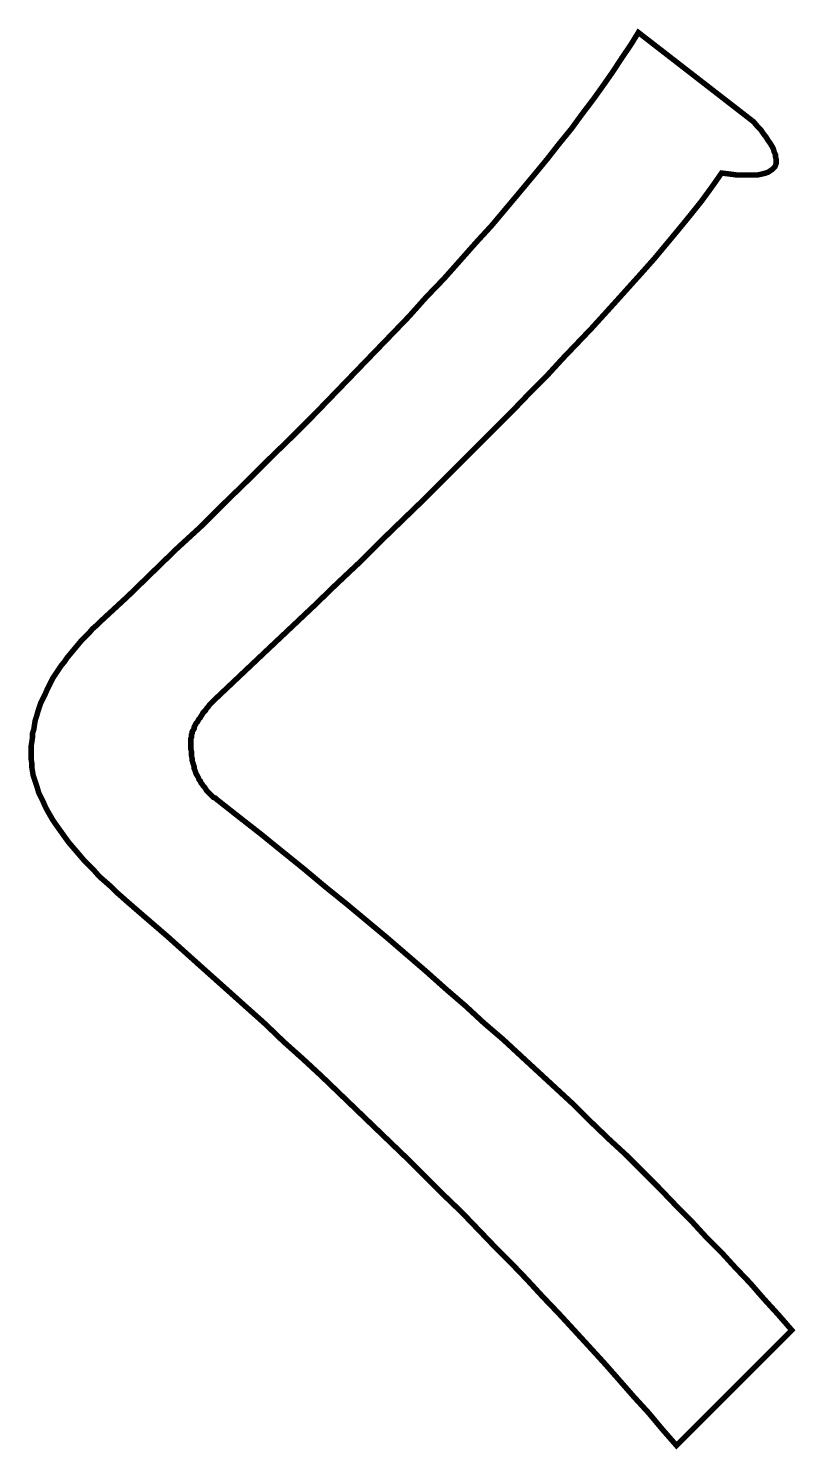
# Model space of a CAD drawing. Extents: x 30.8 to 58.9, y 181.4 to 233.4.
import ezdxf

# ---------------------------------------------------------------- set-up
doc = ezdxf.new("R2010")
doc.units = 0
doc.layers.get('0').update_dxf_attribs({"linetype": 'CONTINUOUS'})

msp = doc.modelspace()

# ---------------------------------------------------------------- linework, layer by layer
at = {"const_width": 0.2}
msp.add_lwpolyline([(30.925, 206.8), (30.925, 206.95), (30.925, 207.125), (30.95, 207.275), (30.975, 207.45), (30.975, 207.6), (31.025, 207.75), (31.05, 207.925), (31.075, 208.075), (31.125, 208.225), (31.175, 208.4), (31.225, 208.55), (31.275, 208.7), (31.35, 208.85), (31.425, 209), (31.5, 209.175), (31.575, 209.325), (31.65, 209.475), (31.725, 209.625), (31.825, 209.775), (31.925, 209.925), (32.025, 210.075), (32.15, 210.225), (32.25, 210.375), (32.375, 210.525), (32.5, 210.675), (32.625, 210.825), (32.75, 210.975), (32.9, 211.125), (33.05, 211.275), (33.175, 211.425), (33.35, 211.575), (33.5, 211.725), (34.45, 212.6), (35.35, 213.475), (36.25, 214.35), (37.15, 215.175), (38, 216.025), (38.825, 216.825), (39.65, 217.65), (40.45, 218.425), (41.225, 219.2), (41.975, 219.975), (42.7, 220.725), (43.4, 221.45), (44.1, 222.175), (44.775, 222.875), (45.4, 223.575), (46.05, 224.25), (46.65, 224.925), (47.225, 225.575), (47.8, 226.2), (48.325, 226.825), (48.85, 227.45), (49.35, 228.05), (49.825, 228.625), (50.275, 229.2), (50.725, 229.75), (51.125, 230.3), (51.525, 230.825), (51.9, 231.35), (52.25, 231.85), (52.575, 232.35), (52.9, 232.825), (53.175, 233.275), (57.4, 230), (57.525, 229.85), (57.65, 229.725), (57.75, 229.575), (57.85, 229.45), (57.925, 229.325), (58, 229.225), (58.075, 229.1), (58.125, 229), (58.15, 228.9), (58.2, 228.8), (58.2, 228.725), (58.225, 228.625), (58.225, 228.55), (58.225, 228.475), (58.2, 228.4), (58.175, 228.35), (58.125, 228.3), (58.075, 228.25), (58, 228.2), (57.925, 228.15), (57.85, 228.125), (57.75, 228.1), (57.65, 228.075), (57.525, 228.05), (57.4, 228.05), (57.275, 228.05), (57.125, 228.05), (56.975, 228.05), (56.8, 228.05), (56.625, 228.075), (56.425, 228.1), (56.225, 228.125), (56, 227.8), (55.75, 227.45), (55.475, 227.075), (55.175, 226.7), (54.85, 226.3), (54.5, 225.875), (54.125, 225.425), (53.75, 224.975), (53.35, 224.525), (52.9, 224.025), (52.45, 223.525), (51.975, 223), (51.475, 222.45), (50.95, 221.9), (50.4, 221.325), (49.85, 220.725), (49.25, 220.125), (48.65, 219.5), (48, 218.85), (47.35, 218.2), (46.675, 217.525), (45.975, 216.825), (45.25, 216.1), (44.5, 215.375), (43.725, 214.625), (42.95, 213.85), (42.125, 213.075), (41.3, 212.275), (40.425, 211.45), (39.55, 210.625), (38.65, 209.775), (37.725, 208.9), (37.675, 208.85), (37.6, 208.775), (37.55, 208.725), (37.5, 208.675), (37.45, 208.625), (37.4, 208.55), (37.35, 208.5), (37.325, 208.45), (37.275, 208.4), (37.225, 208.35), (37.2, 208.3), (37.15, 208.225), (37.125, 208.175), (37.075, 208.125), (37.05, 208.075), (37.025, 208.025), (36.975, 207.975), (36.95, 207.925), (36.925, 207.875), (36.9, 207.825), (36.9, 207.775), (36.875, 207.725), (36.85, 207.7), (36.825, 207.65), (36.825, 207.6), (36.8, 207.55), (36.8, 207.5), (36.8, 207.45), (36.775, 207.4), (36.775, 207.375), (36.775, 207.325), (36.775, 207.275), (36.775, 207.175), (36.775, 207.1), (36.775, 207.025), (36.8, 206.925), (36.8, 206.85), (36.8, 206.775), (36.825, 206.675), (36.825, 206.6), (36.85, 206.525), (36.875, 206.45), (36.9, 206.375), (36.9, 206.3), (36.925, 206.25), (36.95, 206.175), (36.975, 206.1), (37.025, 206.025), (37.05, 205.975), (37.075, 205.9), (37.125, 205.85), (37.15, 205.775), (37.2, 205.725), (37.225, 205.675), (37.275, 205.625), (37.325, 205.55), (37.35, 205.5), (37.4, 205.45), (37.45, 205.4), (37.5, 205.35), (37.55, 205.3), (37.6, 205.25), (37.675, 205.225), (37.725, 205.175), (38.55, 204.525), (39.35, 203.9), (40.15, 203.25), (40.925, 202.625), (41.7, 201.975), (42.475, 201.35), (43.225, 200.725), (43.975, 200.1), (44.7, 199.475), (45.425, 198.85), (46.125, 198.225), (46.85, 197.6), (47.525, 196.975), (48.225, 196.375), (48.9, 195.75), (49.55, 195.15), (50.2, 194.55), (50.85, 193.95), (51.475, 193.325), (52.1, 192.725), (52.725, 192.15), (53.325, 191.55), (53.925, 190.95), (54.5, 190.35), (55.075, 189.775), (55.625, 189.175), (56.2, 188.6), (56.725, 188.025), (57.275, 187.45), (57.775, 186.875), (58.3, 186.3), (58.8, 185.725), (54.575, 181.5), (54.05, 182.1), (53.55, 182.7), (53, 183.3), (52.475, 183.9), (51.925, 184.525), (51.375, 185.125), (50.825, 185.725), (50.25, 186.35), (49.675, 186.95), (49.1, 187.575), (48.5, 188.2), (47.9, 188.8), (47.3, 189.425), (46.7, 190.05), (46.075, 190.65), (45.45, 191.275), (44.825, 191.9), (44.175, 192.525), (43.525, 193.15), (42.875, 193.775), (42.2, 194.425), (41.55, 195.05), (40.875, 195.675), (40.175, 196.3), (39.5, 196.95), (38.8, 197.575), (38.075, 198.225), (37.375, 198.85), (36.65, 199.5), (35.925, 200.15), (35.2, 200.775), (34.45, 201.425), (34.225, 201.625), (34.025, 201.8), (33.825, 202), (33.625, 202.175), (33.425, 202.35), (33.25, 202.55), (33.075, 202.725), (32.9, 202.9), (32.75, 203.075), (32.6, 203.25), (32.45, 203.425), (32.3, 203.6), (32.175, 203.775), (32.05, 203.95), (31.925, 204.125), (31.8, 204.3), (31.7, 204.45), (31.6, 204.625), (31.5, 204.8), (31.425, 204.95), (31.35, 205.125), (31.275, 205.275), (31.2, 205.425), (31.15, 205.6), (31.1, 205.75), (31.05, 205.9), (31, 206.05), (30.975, 206.2), (30.95, 206.35), (30.95, 206.5), (30.925, 206.65), (30.925, 206.8)], close=True, dxfattribs=at)

doc.saveas('drawing.dxf')
